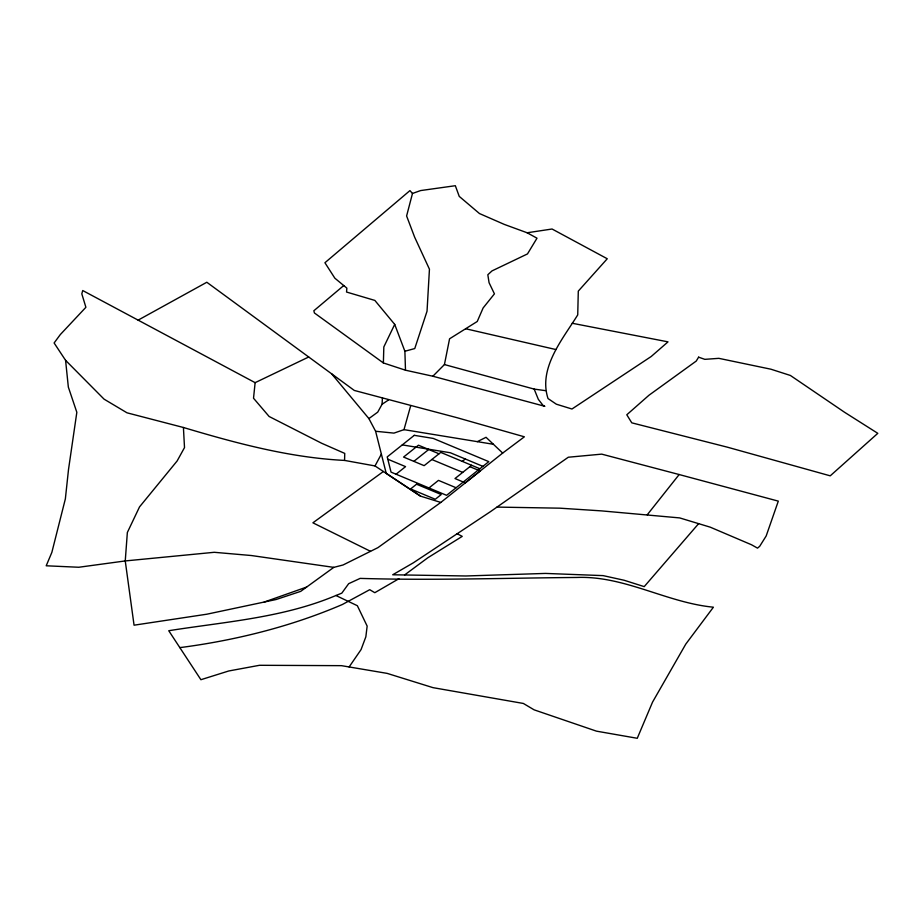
<?xml version="1.0" encoding="UTF-8"?>
<svg xmlns="http://www.w3.org/2000/svg" width="924" height="924" viewBox="0 0 924 924"><rect width="100%" height="100%" fill="white"/><g stroke="black" fill="none" stroke-linecap="round" stroke-linejoin="round"><path stroke-width="1.39" d="M572.222 323.261L668.017 341.857L651.201 356.502L571.956 409.009L556.34 404.192L548.024 398.556C538.057 368.029 562.693 339.189 577.731 314.888L578.297 291.118L607.264 258.755L552.067 229.013L527.142 232.767L504.331 224.417L479.464 213.548L459.24 196.385L455.336 185.712L420.651 190.563L412.485 193.463L406.606 215.973L414.633 237.145L429.441 269.196L427.038 311.203L414.761 348.556L404.885 351.247L405.486 370.201L432.859 376.23L544.837 406.317L542.942 405.278L538.334 399.353L534.176 389.096L444.432 364.564L432.859 376.23M138.115 320.143L206.814 282.259L354.285 390.436L457.311 417.775L524.382 436.809L502.679 453.072L440.817 502.437L420.512 496.13L375.005 465.939L344.571 460.418L344.744 453.407L321.621 443.243L269.115 416.481L253.523 398.232L255.128 382.663L308.708 356.999M405.486 370.201L383.379 362.947L383.83 346.939L394.71 324.393L374.855 300.416L346.546 292.042L346.858 288.126L334.858 278.193L324.925 262.739L409.933 190.61L412.485 193.463M420.512 496.13L386.232 473.388L375.606 431.265L368.895 418.584L377.72 412.15L382.086 404.25L382.432 397.747M444.432 364.564L449.572 338.796L477.246 321.483L483.125 307.958L494.432 293.855L489.062 282.686L487.826 274.74L492.018 270.894L527.477 253.927L536.994 238.196L527.142 232.767M375.606 431.265L393.959 433.113L403.984 429.648L410.637 405.913M381.369 454.111L375.005 465.939M349.122 666.955L361.065 649.595L365.846 636.821L367.151 626.091L357.357 605.717L335.943 595.506C282.836 617.913 225.04 621.76 168.745 630.722L200.901 679.706L228.725 670.986L259.505 665.292L341.476 665.661L387.133 673.377L433.01 687.652L523.365 703.453L534.118 709.84L596.465 731.15L637.26 738.288L652.552 702.101L685.793 644.086L713.409 607.195C666.562 602.656 624.335 575.537 576.726 577.465C504.527 578.031 432.351 580.572 360.141 578.389L348.66 583.691L341.811 593.15L335.943 595.506M647.25 514.784L679.163 474.543L778.308 501.131L766.181 535.955L759.701 546.292L757.518 548.128L751.501 544.756L710.267 527.177L679.694 517.914L601.582 510.891L559.852 508.177L496.985 507.091M698.625 523.654L644.213 586.625L624.093 580.249L603.095 575.617L545.518 573.423L465.881 575.975L392.712 574.774L413.386 562.785L490.505 511.619L568.306 457.23L601.709 454.134L679.163 474.543M343.74 285.551L313.848 310.764L314.426 312.982L383.379 362.947M396.061 474.208L405.567 466.632L387.78 459.193M413.848 461.365L428.736 449.491M428.967 487.964L438.473 480.376L456.098 487.745M462.289 461.376L465.269 458.997M471.621 465.28L454.989 478.551L465.269 482.848L480.157 470.974L469.866 466.678M404.585 574.971L427.824 557.761L462.243 536.37L457.149 533.749M383.379 471.506L312.901 522.811L370.524 551.328M440.817 502.437L377.928 547.643L343.047 564.991L333.795 567.371L300.704 591.36L276.08 599.526L206.826 614.206L134.061 625.19L125.248 560.937L127.35 532.49L139.524 506.906L177.142 460.949L184.511 447.586L183.414 427.489L127.015 412.82L104.077 399.156L65.581 360.337L54.112 342.977L60.326 334.557L85.897 307.299L81.809 293.844L82.733 290.54L255.128 382.663M382.086 404.25L388.415 400.057M398.868 578.759L374.798 592.7L369.727 589.697L342.481 604.446A430.018 248.267 0 0 1 277.72 627.5A429.21 247.805 0 0 1 182.375 647.297L179.81 647.585M477.327 441.649L486.036 437.306L502.679 453.072M306.595 587.087L264.206 602.044M534.176 389.096L545.472 390.644M333.795 567.371L251.397 555.532L214.264 552.298L125.248 560.937L78.771 567.255L46.2 565.788L51.848 552.413L65.361 498.879L68.503 469.565L76.831 412.3L68.341 387.087L65.581 360.337M344.571 460.418C289.489 457.646 236.117 443.197 183.414 427.489M403.984 429.648L493.393 444.282M402.287 444.894L450.358 452.76L482.894 466.354M465.638 328.748L555.913 349.549M479.914 468.745L440.771 452.39L424.139 465.661L403.569 457.068L418.457 445.195L439.016 453.788M431.843 459.517L462.693 472.407M368.895 418.584L331.647 373.827M394.71 324.393L404.885 351.247M698.613 357.172L696.234 361.065L648.971 395.241L626.795 414.772L631.773 422.834L727.35 447.17L830.237 475.837L877.8 433.333L844.501 412.231L790.401 375.467L770.916 369.207L718.837 358.339L704.839 359.344L698.613 357.172M414.287 435.331L387.214 456.918L391.037 472.118L446.592 495.322L488.808 461.642L433.264 438.426L414.287 435.331M416.551 484.211L410.603 488.958L435.285 499.272L441.233 494.525L416.551 484.211"/></g></svg>
